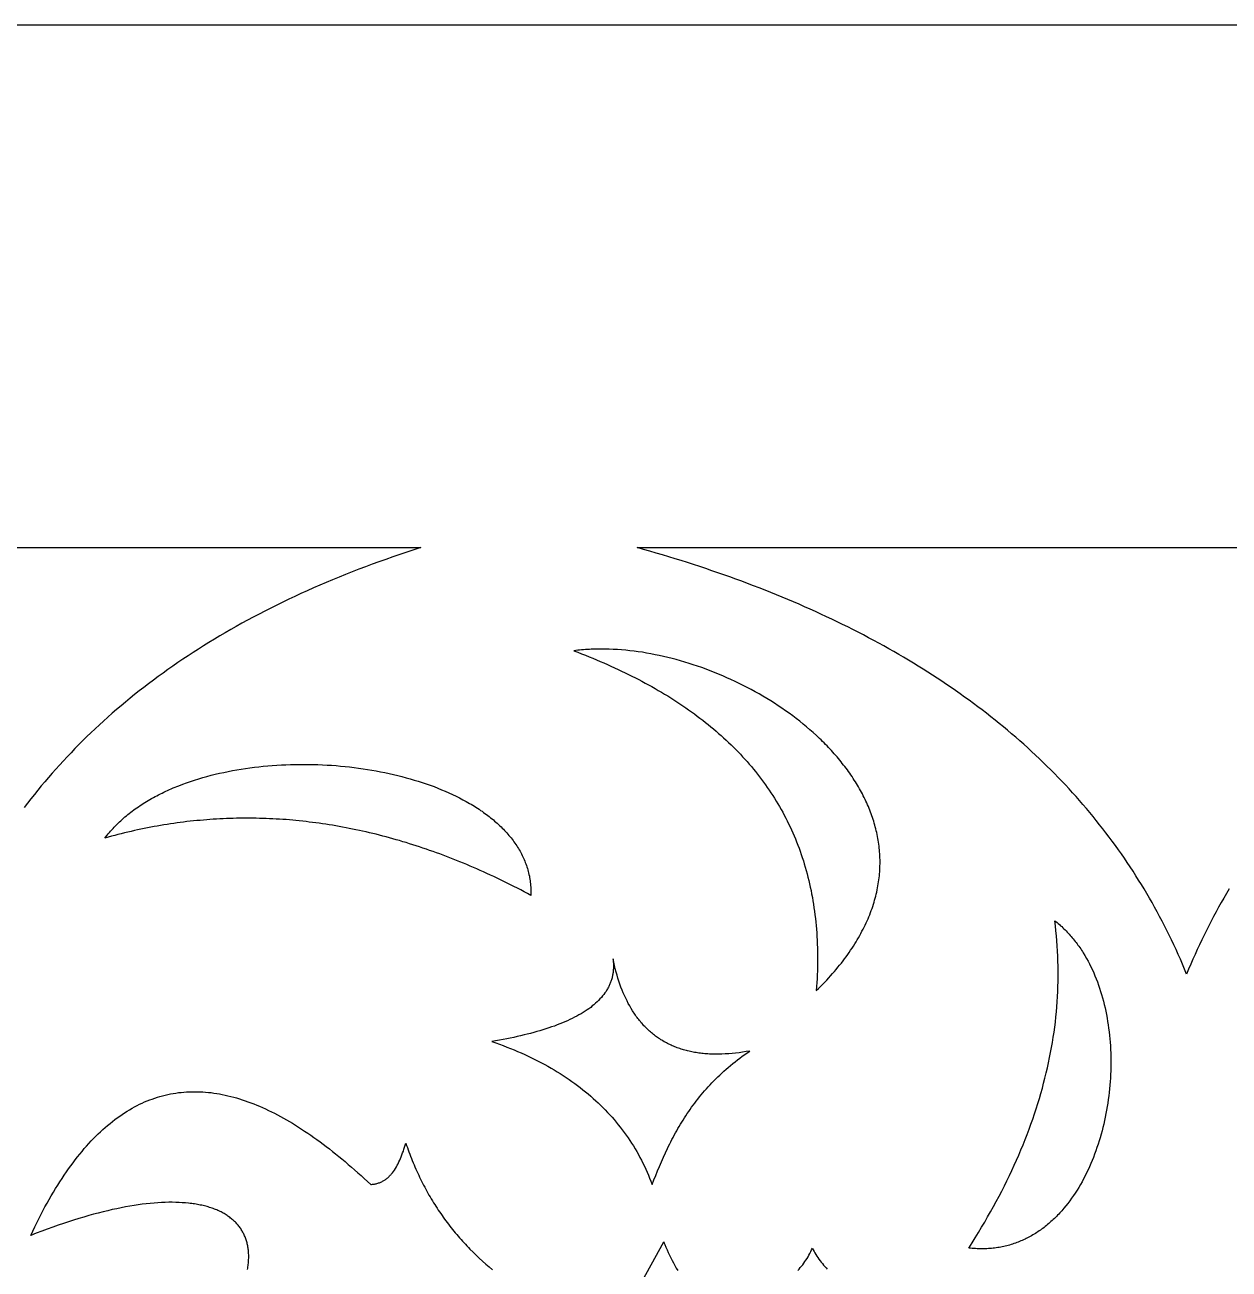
# Model space of a CAD drawing. Extents: x -4113 to -3113, y 1469 to 2469.
# Drawn here: x -3453 to -3314.8, y 2326.2 to 2469.1 of the extents above; entities that cross this region are included whole.
import ezdxf

# ---------------------------------------------------------------- set-up
doc = ezdxf.new("R2010")
doc.units = 0
doc.layers.add('PLAN_1', color=18, linetype='CONTINUOUS')

msp = doc.modelspace()

# ---------------------------------------------------------------- linework, layer by layer
at = {"layer": 'PLAN_1'}
for points in [[(-4113.04, 2469.07), (-3113.04, 2469.07), (-3113.04, 1469.07), (-4113.04, 1469.07)], [(-3362.21, 2358.2), (-3361.96, 2358.44), (-3361.71, 2358.69), (-3361.47, 2358.93), (-3361.24, 2359.18), (-3361.01, 2359.42), (-3360.78, 2359.66), (-3360.56, 2359.91), (-3360.35, 2360.15), (-3360.13, 2360.4), (-3359.93, 2360.64), (-3359.73, 2360.88), (-3359.53, 2361.13), (-3359.33, 2361.37), (-3359.14, 2361.62), (-3358.96, 2361.86), (-3358.78, 2362.1), (-3358.6, 2362.34), (-3358.43, 2362.59), (-3358.27, 2362.83), (-3358.1, 2363.07), (-3357.94, 2363.32), (-3357.79, 2363.56), (-3357.64, 2363.8), (-3357.5, 2364.04), (-3357.35, 2364.28), (-3357.22, 2364.52), (-3357.08, 2364.76), (-3356.96, 2365.01), (-3356.83, 2365.25), (-3356.71, 2365.49), (-3356.59, 2365.73), (-3356.48, 2365.97), (-3356.37, 2366.21), (-3356.27, 2366.45), (-3356.17, 2366.68), (-3356.07, 2366.92), (-3355.98, 2367.16), (-3355.89, 2367.4), (-3355.81, 2367.64), (-3355.73, 2367.87), (-3355.65, 2368.11), (-3355.58, 2368.35), (-3355.51, 2368.58), (-3355.44, 2368.82), (-3355.38, 2369.05), (-3355.33, 2369.29), (-3355.27, 2369.52), (-3355.22, 2369.76), (-3355.17, 2369.99), (-3355.13, 2370.23), (-3355.09, 2370.46), (-3355.06, 2370.69), (-3355.02, 2370.92), (-3355, 2371.16), (-3354.97, 2371.39), (-3354.95, 2371.62), (-3354.93, 2371.85), (-3354.92, 2372.08), (-3354.91, 2372.31), (-3354.9, 2372.54), (-3354.89, 2372.76), (-3354.89, 2372.99), (-3354.89, 2373.22), (-3354.9, 2373.45), (-3354.91, 2373.67), (-3354.92, 2373.9), (-3354.94, 2374.12), (-3354.96, 2374.35), (-3354.98, 2374.57), (-3355, 2374.79), (-3355.03, 2375.02), (-3355.06, 2375.24), (-3355.1, 2375.46), (-3355.14, 2375.68), (-3355.18, 2375.9), (-3355.22, 2376.12), (-3355.27, 2376.34), (-3355.32, 2376.56), (-3355.37, 2376.78), (-3355.43, 2376.99), (-3355.49, 2377.21), (-3355.55, 2377.43), (-3355.61, 2377.64), (-3355.68, 2377.85), (-3355.75, 2378.07), (-3355.82, 2378.28), (-3355.9, 2378.49), (-3355.98, 2378.7), (-3356.06, 2378.92), (-3356.14, 2379.12), (-3356.23, 2379.33), (-3356.32, 2379.54), (-3356.41, 2379.75), (-3356.51, 2379.96), (-3356.6, 2380.16), (-3356.7, 2380.37), (-3356.81, 2380.57), (-3356.91, 2380.78), (-3357.02, 2380.98), (-3357.13, 2381.18), (-3357.24, 2381.38), (-3357.36, 2381.58), (-3357.48, 2381.78), (-3357.6, 2381.98), (-3357.72, 2382.18), (-3357.84, 2382.37), (-3357.97, 2382.57), (-3358.1, 2382.77), (-3358.23, 2382.96), (-3358.37, 2383.15), (-3358.5, 2383.34), (-3358.64, 2383.54), (-3358.78, 2383.73), (-3358.92, 2383.92), (-3359.07, 2384.1), (-3359.22, 2384.29), (-3359.36, 2384.48), (-3359.52, 2384.66), (-3359.67, 2384.85), (-3359.82, 2385.03), (-3359.98, 2385.21), (-3360.14, 2385.4), (-3360.3, 2385.58), (-3360.47, 2385.76), (-3360.63, 2385.94), (-3360.8, 2386.11), (-3360.97, 2386.29), (-3361.14, 2386.46), (-3361.31, 2386.64), (-3361.48, 2386.81), (-3361.66, 2386.98), (-3361.84, 2387.15), (-3362.2, 2387.49), (-3362.57, 2387.83), (-3362.94, 2388.16), (-3363.32, 2388.48), (-3363.71, 2388.8), (-3364.1, 2389.12), (-3364.5, 2389.43), (-3364.91, 2389.74), (-3365.32, 2390.04), (-3365.73, 2390.33), (-3366.15, 2390.62), (-3366.58, 2390.91), (-3367.01, 2391.19), (-3367.44, 2391.47), (-3367.88, 2391.74), (-3368.33, 2392), (-3368.77, 2392.26), (-3369.22, 2392.51), (-3369.68, 2392.76), (-3370.14, 2393), (-3370.6, 2393.24), (-3371.06, 2393.47), (-3371.53, 2393.7), (-3372, 2393.92), (-3372.47, 2394.13), (-3372.94, 2394.34), (-3373.42, 2394.54), (-3373.9, 2394.73), (-3374.38, 2394.92), (-3374.86, 2395.1), (-3375.35, 2395.28), (-3375.83, 2395.45), (-3376.32, 2395.61), (-3376.8, 2395.77), (-3377.29, 2395.92), (-3377.78, 2396.06), (-3378.27, 2396.2), (-3378.75, 2396.33), (-3379.24, 2396.45), (-3379.73, 2396.56), (-3380.22, 2396.67), (-3380.7, 2396.77), (-3381.19, 2396.87), (-3381.68, 2396.96), (-3382.16, 2397.04), (-3382.64, 2397.11), (-3383.12, 2397.17), (-3383.6, 2397.23), (-3384.08, 2397.28), (-3384.55, 2397.32), (-3385.03, 2397.36), (-3385.5, 2397.38), (-3385.96, 2397.4), (-3386.43, 2397.41), (-3386.89, 2397.42), (-3387.12, 2397.42), (-3387.35, 2397.41), (-3387.58, 2397.41), (-3387.8, 2397.4), (-3388.03, 2397.39), (-3388.25, 2397.38), (-3388.48, 2397.36), (-3388.7, 2397.35), (-3388.92, 2397.33), (-3389.15, 2397.31), (-3389.37, 2397.29), (-3389.59, 2397.27), (-3389.8, 2397.24), (-3390.02, 2397.21), (-3389.58, 2397.04), (-3389.14, 2396.88), (-3388.71, 2396.71), (-3388.28, 2396.53), (-3387.85, 2396.36), (-3387.43, 2396.18), (-3387.01, 2396), (-3386.59, 2395.82), (-3386.18, 2395.64), (-3385.77, 2395.46), (-3385.36, 2395.27), (-3384.95, 2395.08), (-3384.55, 2394.89), (-3384.15, 2394.7), (-3383.76, 2394.51), (-3383.36, 2394.31), (-3382.97, 2394.12), (-3382.59, 2393.92), (-3382.21, 2393.71), (-3381.83, 2393.51), (-3381.45, 2393.3), (-3381.08, 2393.1), (-3380.71, 2392.89), (-3380.34, 2392.67), (-3379.98, 2392.46), (-3379.62, 2392.24), (-3379.26, 2392.03), (-3378.91, 2391.81), (-3378.56, 2391.58), (-3378.21, 2391.36), (-3377.87, 2391.13), (-3377.53, 2390.91), (-3377.19, 2390.67), (-3376.86, 2390.44), (-3376.53, 2390.21), (-3376.2, 2389.97), (-3375.88, 2389.73), (-3375.56, 2389.49), (-3375.24, 2389.25), (-3374.93, 2389), (-3374.62, 2388.75), (-3374.31, 2388.5), (-3374.01, 2388.25), (-3373.71, 2388), (-3373.42, 2387.74), (-3373.13, 2387.48), (-3372.84, 2387.22), (-3372.55, 2386.96), (-3372.27, 2386.69), (-3371.99, 2386.43), (-3371.72, 2386.16), (-3371.45, 2385.89), (-3371.18, 2385.61), (-3370.92, 2385.34), (-3370.66, 2385.06), (-3370.4, 2384.78), (-3370.15, 2384.49), (-3369.9, 2384.21), (-3369.66, 2383.92), (-3369.42, 2383.63), (-3369.18, 2383.34), (-3368.94, 2383.04), (-3368.71, 2382.75), (-3368.49, 2382.45), (-3368.26, 2382.15), (-3368.05, 2381.84), (-3367.83, 2381.54), (-3367.62, 2381.23), (-3367.41, 2380.92), (-3367.21, 2380.61), (-3367.01, 2380.29), (-3366.81, 2379.97), (-3366.62, 2379.65), (-3366.43, 2379.33), (-3366.24, 2379.01), (-3366.06, 2378.68), (-3365.88, 2378.35), (-3365.71, 2378.02), (-3365.54, 2377.68), (-3365.38, 2377.35), (-3365.21, 2377.01), (-3365.06, 2376.66), (-3364.9, 2376.32), (-3364.75, 2375.97), (-3364.61, 2375.62), (-3364.46, 2375.27), (-3364.33, 2374.92), (-3364.19, 2374.56), (-3364.06, 2374.2), (-3363.94, 2373.84), (-3363.81, 2373.48), (-3363.69, 2373.11), (-3363.58, 2372.74), (-3363.47, 2372.37), (-3363.36, 2372), (-3363.26, 2371.62), (-3363.16, 2371.24), (-3363.07, 2370.86), (-3362.98, 2370.48), (-3362.9, 2370.09), (-3362.81, 2369.7), (-3362.74, 2369.31), (-3362.66, 2368.91), (-3362.59, 2368.52), (-3362.53, 2368.12), (-3362.47, 2367.72), (-3362.41, 2367.31), (-3362.36, 2366.9), (-3362.31, 2366.49), (-3362.27, 2366.08), (-3362.23, 2365.67), (-3362.19, 2365.25), (-3362.16, 2364.83), (-3362.13, 2364.4), (-3362.11, 2363.98), (-3362.09, 2363.55), (-3362.08, 2363.12), (-3362.07, 2362.68), (-3362.06, 2362.25), (-3362.06, 2361.81), (-3362.06, 2361.37), (-3362.07, 2360.92), (-3362.08, 2360.48), (-3362.1, 2360.03), (-3362.12, 2359.57), (-3362.14, 2359.12), (-3362.17, 2358.66)], [(-3443.85, 2375.71), (-3443.73, 2375.87), (-3443.6, 2376.04), (-3443.47, 2376.2), (-3443.33, 2376.36), (-3443.2, 2376.51), (-3443.06, 2376.67), (-3442.92, 2376.82), (-3442.78, 2376.98), (-3442.63, 2377.13), (-3442.48, 2377.28), (-3442.33, 2377.42), (-3442.18, 2377.57), (-3442.03, 2377.71), (-3441.87, 2377.86), (-3441.71, 2378), (-3441.55, 2378.14), (-3441.38, 2378.27), (-3441.22, 2378.41), (-3441.05, 2378.55), (-3440.88, 2378.68), (-3440.71, 2378.81), (-3440.53, 2378.94), (-3440.36, 2379.07), (-3440.18, 2379.19), (-3440, 2379.32), (-3439.82, 2379.44), (-3439.63, 2379.56), (-3439.45, 2379.68), (-3439.26, 2379.8), (-3439.07, 2379.91), (-3438.88, 2380.03), (-3438.68, 2380.14), (-3438.49, 2380.25), (-3438.29, 2380.36), (-3438.09, 2380.47), (-3437.89, 2380.58), (-3437.69, 2380.68), (-3437.49, 2380.79), (-3437.28, 2380.89), (-3437.07, 2380.99), (-3436.86, 2381.09), (-3436.65, 2381.18), (-3436.44, 2381.28), (-3436.23, 2381.37), (-3436.01, 2381.47), (-3435.8, 2381.56), (-3435.58, 2381.64), (-3435.36, 2381.73), (-3434.91, 2381.9), (-3434.47, 2382.07), (-3434.01, 2382.22), (-3433.55, 2382.38), (-3433.09, 2382.52), (-3432.62, 2382.66), (-3432.15, 2382.79), (-3431.67, 2382.92), (-3431.19, 2383.04), (-3430.7, 2383.15), (-3430.21, 2383.26), (-3429.72, 2383.36), (-3429.22, 2383.46), (-3428.72, 2383.55), (-3428.22, 2383.63), (-3427.72, 2383.71), (-3427.21, 2383.78), (-3426.7, 2383.85), (-3426.19, 2383.91), (-3425.67, 2383.96), (-3425.15, 2384.01), (-3424.64, 2384.05), (-3424.12, 2384.09), (-3423.6, 2384.12), (-3423.07, 2384.14), (-3422.55, 2384.16), (-3422.03, 2384.17), (-3421.51, 2384.18), (-3420.98, 2384.18), (-3420.46, 2384.18), (-3419.93, 2384.17), (-3419.41, 2384.15), (-3418.89, 2384.13), (-3418.36, 2384.1), (-3417.84, 2384.07), (-3417.32, 2384.03), (-3416.8, 2383.98), (-3416.28, 2383.93), (-3415.77, 2383.88), (-3415.25, 2383.82), (-3414.74, 2383.75), (-3414.23, 2383.68), (-3413.72, 2383.6), (-3413.22, 2383.52), (-3412.72, 2383.43), (-3412.22, 2383.33), (-3411.72, 2383.23), (-3411.23, 2383.13), (-3410.74, 2383.02), (-3410.25, 2382.9), (-3409.77, 2382.78), (-3409.29, 2382.65), (-3408.82, 2382.52), (-3408.35, 2382.38), (-3407.89, 2382.24), (-3407.43, 2382.09), (-3406.98, 2381.94), (-3406.53, 2381.78), (-3406.08, 2381.62), (-3405.65, 2381.45), (-3405.22, 2381.27), (-3404.79, 2381.09), (-3404.37, 2380.91), (-3403.96, 2380.72), (-3403.55, 2380.53), (-3403.15, 2380.33), (-3402.76, 2380.12), (-3402.38, 2379.91), (-3402.19, 2379.8), (-3402, 2379.7), (-3401.81, 2379.59), (-3401.63, 2379.48), (-3401.45, 2379.36), (-3401.27, 2379.25), (-3401.09, 2379.14), (-3400.91, 2379.02), (-3400.74, 2378.9), (-3400.57, 2378.79), (-3400.4, 2378.67), (-3400.23, 2378.55), (-3400.06, 2378.42), (-3399.9, 2378.3), (-3399.74, 2378.18), (-3399.58, 2378.05), (-3399.42, 2377.92), (-3399.27, 2377.8), (-3399.12, 2377.67), (-3398.97, 2377.54), (-3398.82, 2377.41), (-3398.67, 2377.27), (-3398.53, 2377.14), (-3398.39, 2377), (-3398.25, 2376.87), (-3398.12, 2376.73), (-3397.98, 2376.59), (-3397.85, 2376.45), (-3397.73, 2376.31), (-3397.6, 2376.17), (-3397.48, 2376.02), (-3397.36, 2375.88), (-3397.24, 2375.73), (-3397.12, 2375.59), (-3397.01, 2375.44), (-3396.9, 2375.29), (-3396.8, 2375.14), (-3396.69, 2374.99), (-3396.59, 2374.83), (-3396.49, 2374.68), (-3396.4, 2374.52), (-3396.3, 2374.37), (-3396.21, 2374.21), (-3396.13, 2374.05), (-3396.04, 2373.89), (-3395.96, 2373.73), (-3395.88, 2373.57), (-3395.81, 2373.4), (-3395.73, 2373.24), (-3395.66, 2373.07), (-3395.6, 2372.91), (-3395.53, 2372.74), (-3395.47, 2372.57), (-3395.42, 2372.4), (-3395.36, 2372.23), (-3395.31, 2372.06), (-3395.27, 2371.88), (-3395.22, 2371.71), (-3395.18, 2371.53), (-3395.14, 2371.36), (-3395.11, 2371.18), (-3395.08, 2371), (-3395.05, 2370.82), (-3395.03, 2370.64), (-3395, 2370.45), (-3394.99, 2370.27), (-3394.97, 2370.09), (-3394.96, 2369.9), (-3394.95, 2369.71), (-3394.95, 2369.52), (-3394.95, 2369.34), (-3394.95, 2369.14), (-3395.34, 2369.35), (-3395.73, 2369.56), (-3396.12, 2369.76), (-3396.51, 2369.96), (-3396.9, 2370.16), (-3397.29, 2370.35), (-3397.68, 2370.55), (-3398.06, 2370.74), (-3398.45, 2370.92), (-3398.84, 2371.11), (-3399.23, 2371.29), (-3399.61, 2371.47), (-3400, 2371.65), (-3400.39, 2371.83), (-3400.78, 2372), (-3401.16, 2372.17), (-3401.55, 2372.34), (-3401.94, 2372.5), (-3402.33, 2372.67), (-3402.71, 2372.83), (-3403.1, 2372.99), (-3403.49, 2373.14), (-3403.87, 2373.3), (-3404.26, 2373.45), (-3404.65, 2373.6), (-3405.03, 2373.74), (-3405.42, 2373.89), (-3405.8, 2374.03), (-3406.19, 2374.17), (-3406.58, 2374.3), (-3406.96, 2374.44), (-3407.35, 2374.57), (-3407.73, 2374.7), (-3408.12, 2374.82), (-3408.5, 2374.95), (-3408.89, 2375.07), (-3409.27, 2375.19), (-3409.66, 2375.3), (-3410.04, 2375.42), (-3410.43, 2375.53), (-3410.81, 2375.64), (-3411.2, 2375.74), (-3411.58, 2375.85), (-3411.97, 2375.95), (-3412.35, 2376.05), (-3412.73, 2376.15), (-3413.12, 2376.24), (-3413.5, 2376.33), (-3413.88, 2376.42), (-3414.27, 2376.51), (-3414.65, 2376.59), (-3415.04, 2376.67), (-3415.42, 2376.75), (-3415.8, 2376.83), (-3416.18, 2376.91), (-3416.57, 2376.98), (-3416.95, 2377.05), (-3417.33, 2377.12), (-3417.72, 2377.18), (-3418.1, 2377.24), (-3418.48, 2377.3), (-3418.86, 2377.36), (-3419.25, 2377.41), (-3419.63, 2377.47), (-3420.01, 2377.52), (-3420.39, 2377.56), (-3420.77, 2377.61), (-3421.15, 2377.65), (-3421.54, 2377.69), (-3421.92, 2377.73), (-3422.3, 2377.77), (-3422.68, 2377.8), (-3423.06, 2377.83), (-3423.44, 2377.86), (-3423.82, 2377.88), (-3424.2, 2377.9), (-3424.58, 2377.93), (-3424.96, 2377.94), (-3425.34, 2377.96), (-3425.73, 2377.97), (-3426.11, 2377.98), (-3426.49, 2377.99), (-3426.87, 2378), (-3427.25, 2378), (-3427.63, 2378), (-3428, 2378), (-3428.38, 2378), (-3428.76, 2377.99), (-3429.14, 2377.98), (-3429.52, 2377.97), (-3429.9, 2377.95), (-3430.28, 2377.94), (-3430.66, 2377.92), (-3431.04, 2377.9), (-3431.42, 2377.87), (-3431.8, 2377.85), (-3432.17, 2377.82), (-3432.55, 2377.79), (-3432.93, 2377.75), (-3433.31, 2377.72), (-3433.69, 2377.68), (-3434.06, 2377.64), (-3434.44, 2377.6), (-3434.82, 2377.55), (-3435.2, 2377.5), (-3435.57, 2377.45), (-3435.95, 2377.4), (-3436.33, 2377.34), (-3436.71, 2377.28), (-3437.08, 2377.22), (-3437.46, 2377.16), (-3437.84, 2377.09), (-3438.21, 2377.03), (-3438.59, 2376.95), (-3438.97, 2376.88), (-3439.34, 2376.81), (-3439.72, 2376.73), (-3440.1, 2376.65), (-3440.47, 2376.57), (-3440.85, 2376.48), (-3441.22, 2376.39), (-3441.6, 2376.3), (-3441.97, 2376.21), (-3442.35, 2376.11), (-3442.73, 2376.02), (-3443.1, 2375.92), (-3443.48, 2375.81)], [(-3334.84, 2366.22), (-3334.71, 2366.12), (-3334.57, 2366.01), (-3334.44, 2365.89), (-3334.3, 2365.78), (-3334.17, 2365.66), (-3334.04, 2365.55), (-3333.91, 2365.43), (-3333.79, 2365.31), (-3333.66, 2365.18), (-3333.54, 2365.06), (-3333.41, 2364.93), (-3333.29, 2364.81), (-3333.17, 2364.68), (-3333.06, 2364.54), (-3332.94, 2364.41), (-3332.83, 2364.28), (-3332.71, 2364.14), (-3332.6, 2364), (-3332.49, 2363.86), (-3332.38, 2363.72), (-3332.27, 2363.58), (-3332.17, 2363.43), (-3332.06, 2363.29), (-3331.96, 2363.14), (-3331.86, 2362.99), (-3331.76, 2362.84), (-3331.66, 2362.69), (-3331.57, 2362.54), (-3331.38, 2362.23), (-3331.2, 2361.91), (-3331.02, 2361.59), (-3330.85, 2361.26), (-3330.68, 2360.93), (-3330.52, 2360.59), (-3330.37, 2360.25), (-3330.22, 2359.91), (-3330.08, 2359.56), (-3329.95, 2359.2), (-3329.82, 2358.84), (-3329.69, 2358.48), (-3329.57, 2358.11), (-3329.46, 2357.74), (-3329.35, 2357.37), (-3329.25, 2356.99), (-3329.16, 2356.61), (-3329.07, 2356.23), (-3328.98, 2355.84), (-3328.91, 2355.45), (-3328.83, 2355.06), (-3328.77, 2354.67), (-3328.7, 2354.27), (-3328.65, 2353.88), (-3328.6, 2353.48), (-3328.55, 2353.07), (-3328.52, 2352.67), (-3328.48, 2352.27), (-3328.45, 2351.86), (-3328.43, 2351.45), (-3328.42, 2351.04), (-3328.4, 2350.63), (-3328.4, 2350.22), (-3328.4, 2349.81), (-3328.4, 2349.4), (-3328.41, 2348.99), (-3328.43, 2348.58), (-3328.45, 2348.17), (-3328.48, 2347.76), (-3328.51, 2347.34), (-3328.55, 2346.93), (-3328.59, 2346.52), (-3328.64, 2346.11), (-3328.69, 2345.71), (-3328.75, 2345.3), (-3328.82, 2344.89), (-3328.88, 2344.49), (-3328.96, 2344.09), (-3329.04, 2343.69), (-3329.12, 2343.29), (-3329.21, 2342.89), (-3329.31, 2342.49), (-3329.41, 2342.1), (-3329.52, 2341.71), (-3329.63, 2341.32), (-3329.74, 2340.94), (-3329.86, 2340.56), (-3329.99, 2340.18), (-3330.12, 2339.8), (-3330.26, 2339.43), (-3330.4, 2339.06), (-3330.55, 2338.7), (-3330.7, 2338.34), (-3330.85, 2337.98), (-3331.01, 2337.63), (-3331.18, 2337.28), (-3331.35, 2336.93), (-3331.53, 2336.6), (-3331.71, 2336.26), (-3331.9, 2335.93), (-3332.09, 2335.61), (-3332.28, 2335.29), (-3332.48, 2334.97), (-3332.69, 2334.67), (-3332.9, 2334.36), (-3333.12, 2334.07), (-3333.34, 2333.78), (-3333.56, 2333.49), (-3333.79, 2333.21), (-3334.02, 2332.94), (-3334.14, 2332.81), (-3334.26, 2332.68), (-3334.38, 2332.55), (-3334.51, 2332.42), (-3334.63, 2332.29), (-3334.76, 2332.17), (-3334.88, 2332.04), (-3335.01, 2331.92), (-3335.14, 2331.8), (-3335.27, 2331.69), (-3335.4, 2331.57), (-3335.53, 2331.46), (-3335.66, 2331.34), (-3335.8, 2331.23), (-3335.93, 2331.13), (-3336.07, 2331.02), (-3336.21, 2330.91), (-3336.34, 2330.81), (-3336.48, 2330.71), (-3336.63, 2330.61), (-3336.77, 2330.52), (-3336.91, 2330.42), (-3337.06, 2330.33), (-3337.2, 2330.24), (-3337.35, 2330.15), (-3337.5, 2330.07), (-3337.65, 2329.98), (-3337.8, 2329.9), (-3337.95, 2329.82), (-3338.1, 2329.75), (-3338.25, 2329.67), (-3338.41, 2329.6), (-3338.56, 2329.53), (-3338.72, 2329.46), (-3338.88, 2329.4), (-3339.04, 2329.33), (-3339.2, 2329.27), (-3339.36, 2329.21), (-3339.52, 2329.16), (-3339.69, 2329.1), (-3339.85, 2329.05), (-3340.02, 2329), (-3340.18, 2328.96), (-3340.35, 2328.91), (-3340.52, 2328.87), (-3340.69, 2328.83), (-3340.86, 2328.8), (-3341.04, 2328.76), (-3341.21, 2328.73), (-3341.38, 2328.7), (-3341.56, 2328.67), (-3341.74, 2328.65), (-3341.91, 2328.63), (-3342.09, 2328.61), (-3342.27, 2328.6), (-3342.45, 2328.58), (-3342.64, 2328.57), (-3342.82, 2328.57), (-3343, 2328.56), (-3343.19, 2328.56), (-3343.38, 2328.56), (-3343.56, 2328.57), (-3343.75, 2328.57), (-3343.94, 2328.58), (-3344.13, 2328.59), (-3344.33, 2328.61), (-3344.52, 2328.63), (-3344.71, 2328.65), (-3344.33, 2329.25), (-3343.96, 2329.84), (-3343.59, 2330.44), (-3343.24, 2331.03), (-3342.88, 2331.63), (-3342.54, 2332.22), (-3342.2, 2332.82), (-3341.87, 2333.41), (-3341.55, 2334), (-3341.23, 2334.6), (-3340.93, 2335.19), (-3340.62, 2335.78), (-3340.33, 2336.37), (-3340.04, 2336.97), (-3339.76, 2337.56), (-3339.49, 2338.15), (-3339.23, 2338.74), (-3338.97, 2339.33), (-3338.72, 2339.92), (-3338.47, 2340.51), (-3338.24, 2341.1), (-3338.01, 2341.69), (-3337.78, 2342.28), (-3337.57, 2342.87), (-3337.36, 2343.46), (-3337.16, 2344.05), (-3336.97, 2344.64), (-3336.78, 2345.23), (-3336.6, 2345.82), (-3336.43, 2346.4), (-3336.26, 2346.99), (-3336.11, 2347.58), (-3335.96, 2348.16), (-3335.81, 2348.75), (-3335.68, 2349.34), (-3335.55, 2349.92), (-3335.43, 2350.51), (-3335.31, 2351.09), (-3335.2, 2351.68), (-3335.1, 2352.26), (-3335.01, 2352.85), (-3334.92, 2353.43), (-3334.84, 2354.02), (-3334.77, 2354.6), (-3334.71, 2355.18), (-3334.65, 2355.77), (-3334.6, 2356.35), (-3334.56, 2356.93), (-3334.52, 2357.52), (-3334.49, 2358.1), (-3334.47, 2358.68), (-3334.46, 2359.26), (-3334.45, 2359.84), (-3334.45, 2360.43), (-3334.46, 2361.01), (-3334.47, 2361.59), (-3334.49, 2362.17), (-3334.52, 2362.75), (-3334.56, 2363.33), (-3334.6, 2363.91), (-3334.65, 2364.49), (-3334.71, 2365.07), (-3334.77, 2365.64)], [(-3369.83, 2351.27), (-3370.25, 2351.2), (-3370.67, 2351.13), (-3371.07, 2351.07), (-3371.48, 2351.03), (-3371.87, 2350.99), (-3372.26, 2350.95), (-3372.65, 2350.93), (-3373.03, 2350.91), (-3373.4, 2350.9), (-3373.77, 2350.9), (-3374.13, 2350.91), (-3374.31, 2350.92), (-3374.48, 2350.92), (-3374.66, 2350.93), (-3374.83, 2350.95), (-3375, 2350.96), (-3375.18, 2350.98), (-3375.35, 2350.99), (-3375.51, 2351.01), (-3375.68, 2351.04), (-3375.85, 2351.06), (-3376.01, 2351.09), (-3376.18, 2351.11), (-3376.34, 2351.14), (-3376.5, 2351.17), (-3376.66, 2351.21), (-3376.81, 2351.24), (-3376.97, 2351.28), (-3377.12, 2351.32), (-3377.28, 2351.36), (-3377.43, 2351.4), (-3377.58, 2351.45), (-3377.73, 2351.5), (-3377.88, 2351.54), (-3378.02, 2351.59), (-3378.17, 2351.65), (-3378.31, 2351.7), (-3378.45, 2351.76), (-3378.59, 2351.81), (-3378.73, 2351.87), (-3378.87, 2351.94), (-3379.01, 2352), (-3379.14, 2352.06), (-3379.28, 2352.13), (-3379.41, 2352.2), (-3379.54, 2352.27), (-3379.67, 2352.34), (-3379.8, 2352.42), (-3379.93, 2352.5), (-3380.05, 2352.57), (-3380.18, 2352.65), (-3380.3, 2352.74), (-3380.42, 2352.82), (-3380.54, 2352.91), (-3380.66, 2352.99), (-3380.78, 2353.08), (-3380.89, 2353.17), (-3381.01, 2353.27), (-3381.12, 2353.36), (-3381.24, 2353.46), (-3381.35, 2353.56), (-3381.46, 2353.66), (-3381.57, 2353.76), (-3381.67, 2353.86), (-3381.78, 2353.97), (-3381.88, 2354.07), (-3381.99, 2354.18), (-3382.09, 2354.29), (-3382.19, 2354.41), (-3382.29, 2354.52), (-3382.39, 2354.64), (-3382.48, 2354.76), (-3382.58, 2354.88), (-3382.67, 2355), (-3382.77, 2355.12), (-3382.86, 2355.24), (-3382.95, 2355.37), (-3383.04, 2355.5), (-3383.12, 2355.63), (-3383.21, 2355.76), (-3383.3, 2355.9), (-3383.46, 2356.17), (-3383.62, 2356.45), (-3383.78, 2356.74), (-3383.93, 2357.03), (-3384.08, 2357.33), (-3384.22, 2357.64), (-3384.36, 2357.95), (-3384.49, 2358.27), (-3384.62, 2358.6), (-3384.74, 2358.93), (-3384.85, 2359.27), (-3384.97, 2359.62), (-3385.07, 2359.98), (-3385.17, 2360.34), (-3385.27, 2360.7), (-3385.36, 2361.08), (-3385.45, 2361.46), (-3385.53, 2361.85), (-3385.52, 2361.73), (-3385.51, 2361.62), (-3385.5, 2361.5), (-3385.49, 2361.39), (-3385.48, 2361.27), (-3385.48, 2361.16), (-3385.48, 2361.05), (-3385.48, 2360.94), (-3385.48, 2360.83), (-3385.49, 2360.72), (-3385.5, 2360.61), (-3385.51, 2360.5), (-3385.52, 2360.4), (-3385.53, 2360.29), (-3385.55, 2360.18), (-3385.56, 2360.08), (-3385.58, 2359.98), (-3385.6, 2359.87), (-3385.63, 2359.77), (-3385.65, 2359.67), (-3385.68, 2359.56), (-3385.71, 2359.46), (-3385.74, 2359.36), (-3385.78, 2359.26), (-3385.81, 2359.17), (-3385.85, 2359.07), (-3385.89, 2358.97), (-3385.93, 2358.87), (-3385.98, 2358.78), (-3386.02, 2358.68), (-3386.07, 2358.59), (-3386.12, 2358.49), (-3386.17, 2358.4), (-3386.23, 2358.31), (-3386.28, 2358.22), (-3386.34, 2358.12), (-3386.4, 2358.03), (-3386.46, 2357.94), (-3386.59, 2357.77), (-3386.73, 2357.59), (-3386.87, 2357.42), (-3387.03, 2357.25), (-3387.19, 2357.08), (-3387.36, 2356.92), (-3387.53, 2356.75), (-3387.72, 2356.59), (-3387.91, 2356.44), (-3388.1, 2356.28), (-3388.31, 2356.13), (-3388.52, 2355.98), (-3388.74, 2355.83), (-3388.97, 2355.69), (-3389.21, 2355.55), (-3389.45, 2355.41), (-3389.7, 2355.27), (-3389.96, 2355.14), (-3390.22, 2355), (-3390.49, 2354.87), (-3390.77, 2354.75), (-3391.05, 2354.62), (-3391.34, 2354.5), (-3391.64, 2354.38), (-3391.95, 2354.26), (-3392.26, 2354.14), (-3392.58, 2354.03), (-3392.91, 2353.92), (-3393.24, 2353.81), (-3393.58, 2353.7), (-3393.92, 2353.6), (-3394.28, 2353.5), (-3394.64, 2353.4), (-3395, 2353.3), (-3395.37, 2353.21), (-3395.75, 2353.11), (-3396.14, 2353.02), (-3396.53, 2352.93), (-3396.93, 2352.84), (-3397.33, 2352.76), (-3397.74, 2352.68), (-3398.16, 2352.6), (-3398.58, 2352.52), (-3399.01, 2352.44), (-3399.44, 2352.37), (-3399, 2352.21), (-3398.57, 2352.06), (-3398.14, 2351.9), (-3397.72, 2351.73), (-3397.3, 2351.57), (-3396.89, 2351.4), (-3396.48, 2351.22), (-3396.07, 2351.05), (-3395.67, 2350.87), (-3395.28, 2350.68), (-3394.89, 2350.5), (-3394.5, 2350.31), (-3394.12, 2350.11), (-3393.75, 2349.92), (-3393.38, 2349.72), (-3393.01, 2349.52), (-3392.65, 2349.31), (-3392.29, 2349.1), (-3391.94, 2348.89), (-3391.59, 2348.67), (-3391.25, 2348.45), (-3390.91, 2348.23), (-3390.58, 2348.01), (-3390.25, 2347.78), (-3389.93, 2347.54), (-3389.61, 2347.31), (-3389.3, 2347.07), (-3388.99, 2346.83), (-3388.68, 2346.58), (-3388.39, 2346.34), (-3388.09, 2346.08), (-3387.8, 2345.83), (-3387.52, 2345.57), (-3387.24, 2345.31), (-3386.96, 2345.04), (-3386.69, 2344.78), (-3386.42, 2344.51), (-3386.16, 2344.23), (-3385.91, 2343.95), (-3385.65, 2343.67), (-3385.41, 2343.39), (-3385.17, 2343.1), (-3384.93, 2342.81), (-3384.7, 2342.52), (-3384.47, 2342.22), (-3384.25, 2341.92), (-3384.03, 2341.61), (-3383.81, 2341.31), (-3383.61, 2341), (-3383.4, 2340.68), (-3383.2, 2340.37), (-3383.01, 2340.04), (-3382.82, 2339.72), (-3382.63, 2339.39), (-3382.45, 2339.06), (-3382.28, 2338.73), (-3382.11, 2338.4), (-3381.94, 2338.06), (-3381.78, 2337.71), (-3381.63, 2337.37), (-3381.47, 2337.02), (-3381.33, 2336.66), (-3381.19, 2336.31), (-3381.05, 2335.95), (-3380.84, 2336.47), (-3380.63, 2336.99), (-3380.42, 2337.51), (-3380.2, 2338.03), (-3379.98, 2338.55), (-3379.75, 2339.07), (-3379.52, 2339.58), (-3379.27, 2340.09), (-3379.15, 2340.35), (-3379.02, 2340.6), (-3378.9, 2340.85), (-3378.77, 2341.11), (-3378.63, 2341.36), (-3378.5, 2341.61), (-3378.36, 2341.86), (-3378.22, 2342.11), (-3378.08, 2342.36), (-3377.94, 2342.61), (-3377.79, 2342.86), (-3377.64, 2343.11), (-3377.49, 2343.35), (-3377.33, 2343.6), (-3377.17, 2343.84), (-3377.01, 2344.09), (-3376.85, 2344.33), (-3376.68, 2344.57), (-3376.51, 2344.81), (-3376.33, 2345.05), (-3376.16, 2345.29), (-3375.98, 2345.53), (-3375.79, 2345.76), (-3375.6, 2346), (-3375.41, 2346.23), (-3375.22, 2346.47), (-3375.02, 2346.7), (-3374.81, 2346.93), (-3374.61, 2347.16), (-3374.4, 2347.39), (-3374.18, 2347.62), (-3373.96, 2347.84), (-3373.74, 2348.07), (-3373.51, 2348.29), (-3373.28, 2348.51), (-3373.04, 2348.73), (-3372.8, 2348.95), (-3372.56, 2349.17), (-3372.31, 2349.39), (-3372.05, 2349.6), (-3371.79, 2349.82), (-3371.53, 2350.03), (-3371.26, 2350.24), (-3370.98, 2350.45), (-3370.7, 2350.66), (-3370.42, 2350.86), (-3370.13, 2351.07)]]:
    msp.add_lwpolyline(points, close=True, dxfattribs=at)
for points in [[(-3466.37, 2409.07), (-3407.58, 2409.07), (-3408.4, 2408.81), (-3409.21, 2408.54), (-3410.02, 2408.27), (-3410.82, 2407.99), (-3411.61, 2407.71), (-3412.4, 2407.43), (-3413.18, 2407.15), (-3413.95, 2406.86), (-3414.72, 2406.57), (-3415.48, 2406.27), (-3416.24, 2405.97), (-3416.98, 2405.67), (-3417.73, 2405.36), (-3418.46, 2405.05), (-3419.19, 2404.74), (-3419.92, 2404.43), (-3420.63, 2404.11), (-3421.35, 2403.78), (-3422.05, 2403.46), (-3422.75, 2403.13), (-3423.44, 2402.8), (-3424.13, 2402.46), (-3424.81, 2402.12), (-3425.49, 2401.78), (-3426.15, 2401.43), (-3426.82, 2401.08), (-3427.47, 2400.73), (-3428.13, 2400.38), (-3428.77, 2400.02), (-3429.41, 2399.66), (-3430.04, 2399.29), (-3430.67, 2398.92), (-3431.29, 2398.55), (-3431.91, 2398.18), (-3432.52, 2397.8), (-3433.12, 2397.42), (-3433.72, 2397.03), (-3434.31, 2396.65), (-3434.9, 2396.26), (-3435.48, 2395.86), (-3436.05, 2395.47), (-3436.62, 2395.07), (-3437.18, 2394.66), (-3437.74, 2394.26), (-3438.29, 2393.85), (-3438.84, 2393.44), (-3439.38, 2393.02), (-3439.92, 2392.61), (-3440.45, 2392.18), (-3440.97, 2391.76), (-3441.49, 2391.33), (-3442, 2390.9), (-3442.51, 2390.47), (-3443.02, 2390.04), (-3443.51, 2389.6), (-3444, 2389.15), (-3444.49, 2388.71), (-3444.97, 2388.26), (-3445.45, 2387.81), (-3445.92, 2387.36), (-3446.38, 2386.9), (-3446.84, 2386.44), (-3447.29, 2385.98), (-3447.74, 2385.52), (-3448.19, 2385.05), (-3448.62, 2384.58), (-3449.06, 2384.1), (-3449.49, 2383.63), (-3449.91, 2383.15), (-3450.33, 2382.67), (-3450.74, 2382.18), (-3451.15, 2381.7), (-3451.55, 2381.21), (-3451.94, 2380.71), (-3452.34, 2380.22), (-3452.72, 2379.72), (-3453.11, 2379.22)], [(-3314.82, 2369.87), (-3315.13, 2369.35), (-3315.43, 2368.83), (-3315.73, 2368.31), (-3316.03, 2367.78), (-3316.32, 2367.25), (-3316.6, 2366.72), (-3316.88, 2366.19), (-3317.16, 2365.65), (-3317.44, 2365.11), (-3317.7, 2364.56), (-3317.97, 2364.02), (-3318.23, 2363.47), (-3318.49, 2362.91), (-3318.74, 2362.36), (-3318.99, 2361.8), (-3319.23, 2361.23), (-3319.47, 2360.67), (-3319.7, 2360.1), (-3319.94, 2360.67), (-3320.18, 2361.23), (-3320.42, 2361.8), (-3320.67, 2362.36), (-3320.92, 2362.91), (-3321.18, 2363.47), (-3321.44, 2364.02), (-3321.7, 2364.56), (-3321.97, 2365.11), (-3322.24, 2365.65), (-3322.52, 2366.19), (-3322.8, 2366.72), (-3323.09, 2367.25), (-3323.38, 2367.78), (-3323.67, 2368.31), (-3323.97, 2368.83), (-3324.28, 2369.35), (-3324.58, 2369.87), (-3324.89, 2370.38), (-3325.21, 2370.89), (-3325.53, 2371.4), (-3325.85, 2371.9), (-3326.18, 2372.4), (-3326.51, 2372.9), (-3326.85, 2373.4), (-3327.19, 2373.89), (-3327.54, 2374.38), (-3327.88, 2374.87), (-3328.24, 2375.35), (-3328.6, 2375.83), (-3328.96, 2376.31), (-3329.32, 2376.78), (-3329.69, 2377.25), (-3330.07, 2377.72), (-3330.44, 2378.19), (-3330.83, 2378.65), (-3331.21, 2379.11), (-3331.6, 2379.57), (-3332, 2380.02), (-3332.39, 2380.47), (-3332.8, 2380.92), (-3333.2, 2381.36), (-3333.61, 2381.81), (-3334.03, 2382.25), (-3334.45, 2382.68), (-3334.87, 2383.12), (-3335.3, 2383.55), (-3335.73, 2383.97), (-3336.16, 2384.4), (-3336.6, 2384.82), (-3337.04, 2385.24), (-3337.49, 2385.65), (-3337.94, 2386.07), (-3338.4, 2386.48), (-3338.86, 2386.88), (-3339.32, 2387.29), (-3339.79, 2387.69), (-3340.26, 2388.09), (-3340.73, 2388.48), (-3341.21, 2388.87), (-3341.69, 2389.26), (-3342.18, 2389.65), (-3342.67, 2390.04), (-3343.17, 2390.42), (-3343.66, 2390.8), (-3344.17, 2391.17), (-3344.67, 2391.54), (-3345.18, 2391.91), (-3345.7, 2392.28), (-3346.22, 2392.64), (-3346.74, 2393.01), (-3347.27, 2393.36), (-3347.8, 2393.72), (-3348.33, 2394.07), (-3348.87, 2394.42), (-3349.41, 2394.77), (-3349.95, 2395.12), (-3350.5, 2395.46), (-3351.06, 2395.8), (-3351.61, 2396.13), (-3352.18, 2396.47), (-3352.74, 2396.8), (-3353.31, 2397.12), (-3353.88, 2397.45), (-3354.46, 2397.77), (-3355.04, 2398.09), (-3355.62, 2398.41), (-3356.21, 2398.72), (-3356.8, 2399.03), (-3357.4, 2399.34), (-3358, 2399.65), (-3358.6, 2399.95), (-3359.21, 2400.25), (-3359.82, 2400.55), (-3360.43, 2400.84), (-3361.05, 2401.13), (-3361.67, 2401.42), (-3362.3, 2401.71), (-3362.92, 2401.99), (-3363.56, 2402.28), (-3364.19, 2402.55), (-3364.83, 2402.83), (-3365.48, 2403.1), (-3366.13, 2403.37), (-3366.78, 2403.64), (-3367.43, 2403.91), (-3368.09, 2404.17), (-3368.76, 2404.43), (-3369.42, 2404.69), (-3370.09, 2404.94), (-3370.77, 2405.19), (-3371.44, 2405.44), (-3372.12, 2405.69), (-3372.81, 2405.93), (-3373.5, 2406.17), (-3374.19, 2406.41), (-3374.89, 2406.65), (-3375.59, 2406.88), (-3376.29, 2407.11), (-3376.99, 2407.34), (-3377.7, 2407.57), (-3378.42, 2407.79), (-3379.14, 2408.01), (-3379.86, 2408.23), (-3380.58, 2408.44), (-3381.31, 2408.65), (-3382.04, 2408.86), (-3382.78, 2409.07), (-3256.64, 2409.07)], [(-3427.48, 2326.2), (-3427.46, 2326.34), (-3427.44, 2326.49), (-3427.42, 2326.63), (-3427.4, 2326.78), (-3427.39, 2326.92), (-3427.37, 2327.06), (-3427.37, 2327.2), (-3427.36, 2327.34), (-3427.35, 2327.47), (-3427.35, 2327.61), (-3427.35, 2327.74), (-3427.35, 2327.88), (-3427.36, 2328.01), (-3427.37, 2328.14), (-3427.38, 2328.27), (-3427.39, 2328.4), (-3427.41, 2328.52), (-3427.42, 2328.65), (-3427.44, 2328.77), (-3427.46, 2328.9), (-3427.49, 2329.02), (-3427.52, 2329.14), (-3427.54, 2329.26), (-3427.58, 2329.37), (-3427.61, 2329.49), (-3427.65, 2329.61), (-3427.69, 2329.72), (-3427.73, 2329.83), (-3427.77, 2329.94), (-3427.82, 2330.05), (-3427.86, 2330.16), (-3427.92, 2330.27), (-3427.97, 2330.37), (-3428.02, 2330.48), (-3428.08, 2330.58), (-3428.14, 2330.68), (-3428.2, 2330.78), (-3428.27, 2330.88), (-3428.34, 2330.97), (-3428.41, 2331.07), (-3428.48, 2331.16), (-3428.55, 2331.26), (-3428.63, 2331.35), (-3428.71, 2331.44), (-3428.79, 2331.53), (-3428.87, 2331.61), (-3428.96, 2331.7), (-3429.04, 2331.78), (-3429.14, 2331.86), (-3429.23, 2331.94), (-3429.32, 2332.02), (-3429.42, 2332.1), (-3429.52, 2332.18), (-3429.62, 2332.25), (-3429.73, 2332.32), (-3429.83, 2332.4), (-3429.94, 2332.47), (-3430.05, 2332.53), (-3430.16, 2332.6), (-3430.28, 2332.67), (-3430.4, 2332.73), (-3430.52, 2332.79), (-3430.64, 2332.85), (-3430.76, 2332.91), (-3430.89, 2332.97), (-3431.02, 2333.02), (-3431.15, 2333.08), (-3431.28, 2333.13), (-3431.42, 2333.18), (-3431.56, 2333.23), (-3431.7, 2333.28), (-3431.84, 2333.32), (-3431.99, 2333.37), (-3432.13, 2333.41), (-3432.28, 2333.45), (-3432.43, 2333.49), (-3432.59, 2333.52), (-3432.74, 2333.56), (-3432.9, 2333.59), (-3433.06, 2333.63), (-3433.22, 2333.66), (-3433.39, 2333.68), (-3433.55, 2333.71), (-3433.72, 2333.74), (-3433.89, 2333.76), (-3434.07, 2333.78), (-3434.24, 2333.8), (-3434.6, 2333.83), (-3434.97, 2333.86), (-3435.34, 2333.88), (-3435.72, 2333.89), (-3436.12, 2333.9), (-3436.52, 2333.9), (-3436.92, 2333.89), (-3437.34, 2333.87), (-3437.77, 2333.85), (-3438.2, 2333.81), (-3438.65, 2333.77), (-3439.1, 2333.72), (-3439.56, 2333.67), (-3440.02, 2333.61), (-3440.5, 2333.53), (-3440.98, 2333.46), (-3441.48, 2333.37), (-3441.98, 2333.27), (-3442.49, 2333.17), (-3443, 2333.06), (-3443.53, 2332.94), (-3444.06, 2332.81), (-3444.61, 2332.67), (-3445.16, 2332.53), (-3445.71, 2332.37), (-3446.28, 2332.21), (-3446.85, 2332.04), (-3447.44, 2331.86), (-3448.03, 2331.67), (-3448.62, 2331.48), (-3449.23, 2331.27), (-3449.84, 2331.06), (-3450.46, 2330.83), (-3451.09, 2330.6), (-3451.73, 2330.36), (-3452.37, 2330.11), (-3452.14, 2330.6), (-3451.91, 2331.08), (-3451.68, 2331.56), (-3451.44, 2332.02), (-3451.21, 2332.48), (-3450.97, 2332.93), (-3450.73, 2333.38), (-3450.49, 2333.81), (-3450.25, 2334.24), (-3450.01, 2334.66), (-3449.76, 2335.07), (-3449.52, 2335.48), (-3449.27, 2335.87), (-3449.02, 2336.26), (-3448.77, 2336.65), (-3448.52, 2337.02), (-3448.27, 2337.39), (-3448.02, 2337.75), (-3447.77, 2338.1), (-3447.51, 2338.44), (-3447.25, 2338.78), (-3447, 2339.11), (-3446.74, 2339.43), (-3446.48, 2339.75), (-3446.22, 2340.06), (-3445.95, 2340.36), (-3445.69, 2340.65), (-3445.42, 2340.94), (-3445.16, 2341.22), (-3444.89, 2341.49), (-3444.62, 2341.75), (-3444.35, 2342.01), (-3444.08, 2342.26), (-3443.81, 2342.5), (-3443.54, 2342.73), (-3443.26, 2342.96), (-3442.99, 2343.18), (-3442.71, 2343.4), (-3442.43, 2343.6), (-3442.15, 2343.8), (-3441.87, 2344), (-3441.59, 2344.18), (-3441.31, 2344.36), (-3441.02, 2344.53), (-3440.74, 2344.7), (-3440.45, 2344.85), (-3440.16, 2345), (-3439.87, 2345.15), (-3439.59, 2345.29), (-3439.29, 2345.42), (-3439, 2345.54), (-3438.71, 2345.65), (-3438.41, 2345.76), (-3438.12, 2345.87), (-3437.82, 2345.96), (-3437.53, 2346.05), (-3437.23, 2346.13), (-3436.93, 2346.21), (-3436.63, 2346.28), (-3436.32, 2346.34), (-3436.02, 2346.4), (-3435.72, 2346.45), (-3435.41, 2346.49), (-3435.1, 2346.52), (-3434.8, 2346.55), (-3434.49, 2346.57), (-3434.18, 2346.59), (-3433.87, 2346.6), (-3433.55, 2346.6), (-3433.24, 2346.6), (-3432.93, 2346.59), (-3432.61, 2346.57), (-3432.3, 2346.55), (-3431.98, 2346.52), (-3431.66, 2346.49), (-3431.34, 2346.44), (-3431.02, 2346.39), (-3430.7, 2346.34), (-3430.38, 2346.28), (-3430.05, 2346.21), (-3429.73, 2346.14), (-3429.4, 2346.06), (-3429.07, 2345.97), (-3428.75, 2345.88), (-3428.42, 2345.78), (-3428.09, 2345.68), (-3427.76, 2345.56), (-3427.43, 2345.45), (-3427.09, 2345.32), (-3426.76, 2345.19), (-3426.42, 2345.06), (-3426.09, 2344.92), (-3425.75, 2344.77), (-3425.41, 2344.62), (-3425.07, 2344.46), (-3424.73, 2344.29), (-3424.39, 2344.12), (-3424.05, 2343.94), (-3423.71, 2343.76), (-3423.36, 2343.57), (-3423.02, 2343.37), (-3422.67, 2343.17), (-3422.33, 2342.97), (-3421.98, 2342.75), (-3421.63, 2342.54), (-3421.28, 2342.31), (-3420.93, 2342.08), (-3420.58, 2341.85), (-3420.22, 2341.6), (-3419.87, 2341.36), (-3419.52, 2341.1), (-3419.16, 2340.84), (-3418.8, 2340.58), (-3418.45, 2340.31), (-3418.09, 2340.03), (-3417.73, 2339.75), (-3417.37, 2339.47), (-3417.01, 2339.17), (-3416.65, 2338.88), (-3416.28, 2338.57), (-3415.92, 2338.26), (-3415.55, 2337.95), (-3415.19, 2337.63), (-3414.82, 2337.3), (-3414.45, 2336.97), (-3414.09, 2336.64), (-3413.72, 2336.3), (-3413.35, 2335.95), (-3413.24, 2335.96), (-3413.13, 2335.97), (-3413.03, 2335.98), (-3412.92, 2336), (-3412.82, 2336.02), (-3412.73, 2336.04), (-3412.63, 2336.06), (-3412.53, 2336.09), (-3412.44, 2336.12), (-3412.35, 2336.15), (-3412.26, 2336.19), (-3412.17, 2336.22), (-3412.08, 2336.26), (-3412, 2336.31), (-3411.92, 2336.35), (-3411.84, 2336.4), (-3411.76, 2336.45), (-3411.68, 2336.5), (-3411.6, 2336.56), (-3411.53, 2336.61), (-3411.45, 2336.67), (-3411.38, 2336.73), (-3411.31, 2336.79), (-3411.24, 2336.86), (-3411.17, 2336.93), (-3411.11, 2337), (-3411.04, 2337.07), (-3410.98, 2337.14), (-3410.91, 2337.21), (-3410.85, 2337.29), (-3410.73, 2337.45), (-3410.62, 2337.61), (-3410.51, 2337.78), (-3410.4, 2337.96), (-3410.3, 2338.15), (-3410.2, 2338.33), (-3410.11, 2338.53), (-3410.02, 2338.73), (-3409.93, 2338.93), (-3409.84, 2339.14), (-3409.76, 2339.35), (-3409.68, 2339.57), (-3409.6, 2339.79), (-3409.53, 2340.01), (-3409.45, 2340.23), (-3409.31, 2340.69), (-3409.22, 2340.43), (-3409.14, 2340.18), (-3409.05, 2339.93), (-3408.96, 2339.68), (-3408.86, 2339.43), (-3408.77, 2339.18), (-3408.67, 2338.93), (-3408.57, 2338.69), (-3408.47, 2338.44), (-3408.37, 2338.2), (-3408.27, 2337.96), (-3408.17, 2337.72), (-3408.06, 2337.48), (-3407.95, 2337.25), (-3407.84, 2337.01), (-3407.73, 2336.78), (-3407.62, 2336.54), (-3407.5, 2336.31), (-3407.39, 2336.08), (-3407.27, 2335.86), (-3407.15, 2335.63), (-3407.03, 2335.4), (-3406.91, 2335.18), (-3406.78, 2334.96), (-3406.66, 2334.74), (-3406.53, 2334.52), (-3406.4, 2334.3), (-3406.27, 2334.08), (-3406.14, 2333.86), (-3406, 2333.65), (-3405.87, 2333.44), (-3405.73, 2333.22), (-3405.59, 2333.01), (-3405.45, 2332.8), (-3405.31, 2332.6), (-3405.16, 2332.39), (-3405.02, 2332.19), (-3404.87, 2331.98), (-3404.72, 2331.78), (-3404.57, 2331.58), (-3404.42, 2331.38), (-3404.27, 2331.18), (-3404.11, 2330.98), (-3403.96, 2330.79), (-3403.8, 2330.59), (-3403.64, 2330.4), (-3403.48, 2330.21), (-3403.31, 2330.02), (-3403.15, 2329.83), (-3402.98, 2329.64), (-3402.82, 2329.45), (-3402.65, 2329.27), (-3402.48, 2329.09), (-3402.31, 2328.9), (-3402.13, 2328.72), (-3401.96, 2328.54), (-3401.6, 2328.19), (-3401.24, 2327.83), (-3400.88, 2327.49), (-3400.5, 2327.15), (-3400.12, 2326.81), (-3399.74, 2326.48), (-3399.35, 2326.16)], [(-3382.62, 2324.1), (-3381.16, 2326.74), (-3379.7, 2329.38), (-3379.65, 2329.22), (-3379.59, 2329.06), (-3379.46, 2328.75), (-3379.33, 2328.44), (-3379.2, 2328.14), (-3379.06, 2327.84), (-3378.91, 2327.54), (-3378.76, 2327.24), (-3378.6, 2326.95), (-3378.44, 2326.65), (-3378.28, 2326.36), (-3378.11, 2326.07)], [(-3364.33, 2326.07), (-3364.18, 2326.23), (-3364.04, 2326.4), (-3363.9, 2326.57), (-3363.76, 2326.74), (-3363.63, 2326.91), (-3363.51, 2327.09), (-3363.39, 2327.27), (-3363.27, 2327.46), (-3363.15, 2327.65), (-3363.05, 2327.84), (-3362.94, 2328.04), (-3362.84, 2328.24), (-3362.75, 2328.44), (-3362.66, 2328.65), (-3362.56, 2328.46), (-3362.46, 2328.27), (-3362.36, 2328.09), (-3362.25, 2327.91), (-3362.13, 2327.73), (-3362.02, 2327.55), (-3361.9, 2327.37), (-3361.77, 2327.2), (-3361.64, 2327.03), (-3361.51, 2326.86), (-3361.37, 2326.7), (-3361.23, 2326.53), (-3361.09, 2326.37), (-3360.94, 2326.21)]]:
    msp.add_lwpolyline(points, dxfattribs=at)

doc.saveas('drawing.dxf')
